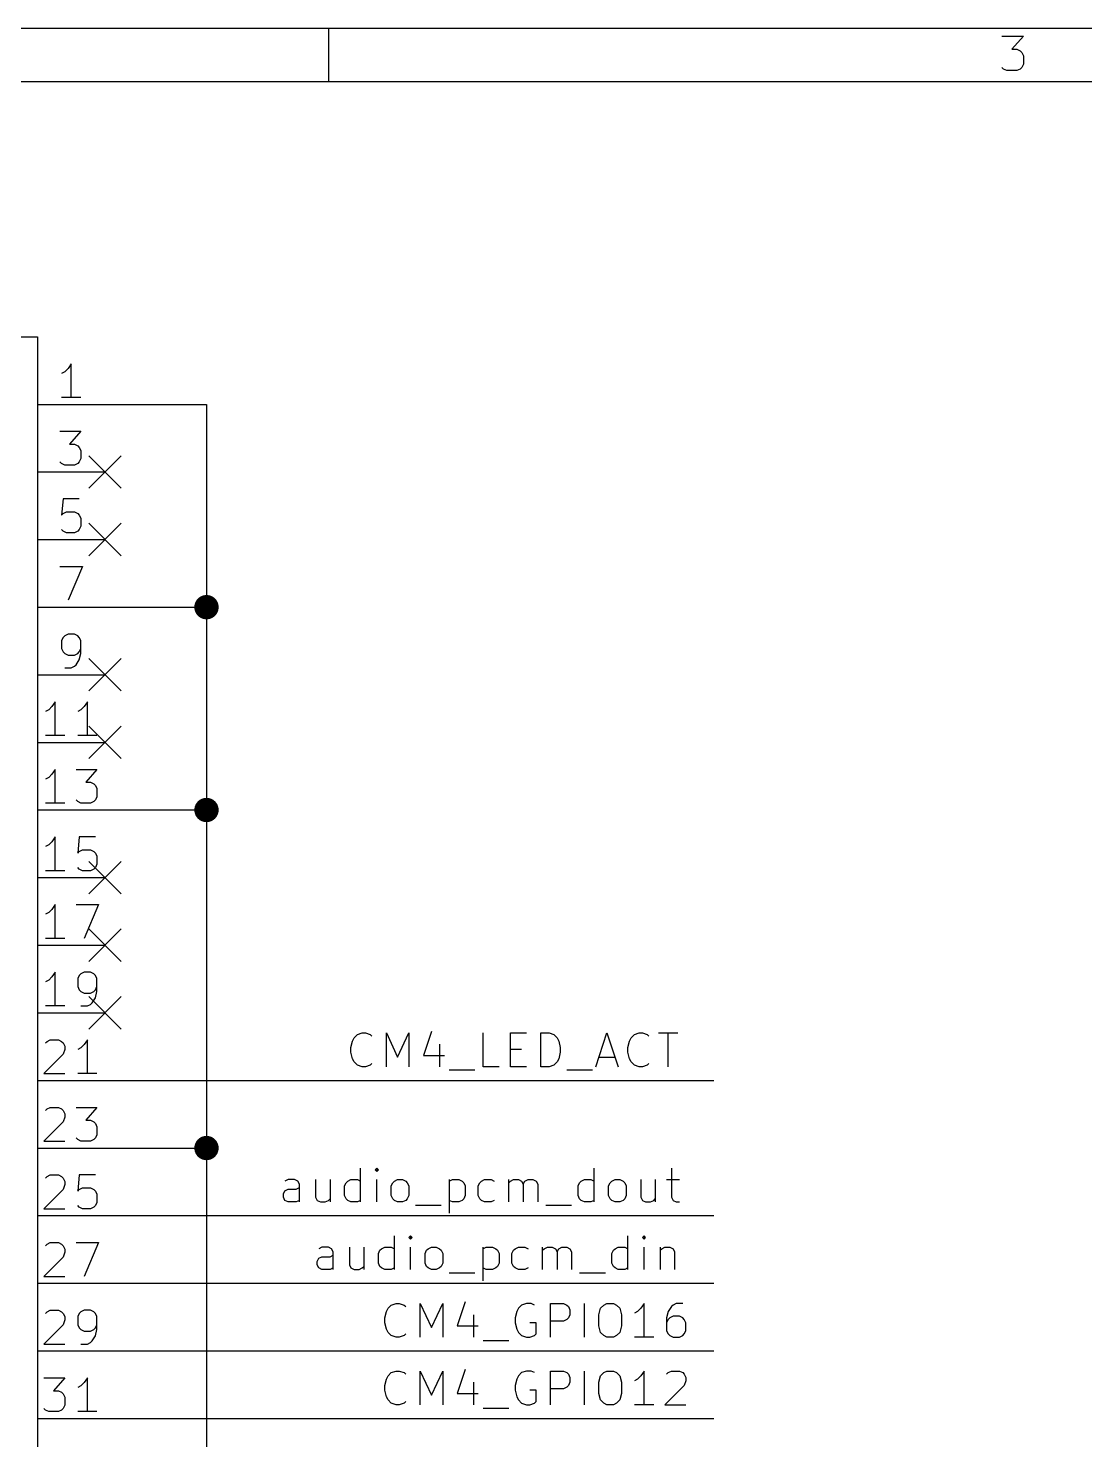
# Model space of a CAD drawing. Extents: x 0.4 to 11.3, y -7.9 to -0.4.
# Drawn here: x 3.886 to 5.449, y -2.482 to -0.394 of the extents above; entities that cross this region are included whole.
import ezdxf

# ---------------------------------------------------------------- set-up
doc = ezdxf.new("R2010")
doc.units = 0
doc.header["$MEASUREMENT"] = 0
for name, color, linetype in [('BLUE2', 5, 'CONTINUOUS'), ('GRAY1', 251, 'CONTINUOUS'), ('GREEN3', 91, 'CONTINUOUS'), ('RED2', 1, 'CONTINUOUS'), ('RED3', 11, 'CONTINUOUS')]:
    doc.layers.add(name, color=color, linetype=linetype)

msp = doc.modelspace()

# ---------------------------------------------------------------- linework, layer by layer
at = {"layer": 'BLUE2', "linetype": 'CONTINUOUS'}
for p, q in [((3.976, -1.026), (4.024, -1.074)), ((4.024, -1.026), (3.976, -1.074)), ((3.976, -1.126), (4.024, -1.174)), ((4.024, -1.126), (3.976, -1.174)), ((3.976, -1.326), (4.024, -1.374)), ((4.024, -1.326), (3.976, -1.374)), ((3.976, -1.426), (4.024, -1.474)), ((4.024, -1.426), (3.976, -1.474)), ((3.976, -1.626), (4.024, -1.674)), ((4.024, -1.626), (3.976, -1.674)), ((3.976, -1.726), (4.024, -1.774)), ((4.024, -1.726), (3.976, -1.774)), ((3.976, -1.826), (4.024, -1.874)), ((4.024, -1.826), (3.976, -1.874))]:
    msp.add_line(p, q, dxfattribs=at)
at = {"layer": 'GRAY1', "linetype": 'CONTINUOUS'}
for p, q in [((4.48268, -1.87742), (4.47078, -1.91313)), ((4.36363, -1.90123), (4.36601, -1.8917)), ((4.36601, -1.8917), (4.36839, -1.88694)), ((4.36839, -1.88694), (4.37316, -1.88218)), ((4.37316, -1.88218), (4.3803, -1.8798)), ((4.3803, -1.8798), (4.38506, -1.8798)), ((4.38506, -1.8798), (4.3922, -1.88218)), ((4.3922, -1.88218), (4.39458, -1.88456)), ((4.41601, -1.9298), (4.41601, -1.8798)), ((4.41601, -1.8798), (4.43268, -1.91552)), ((4.43268, -1.91552), (4.44935, -1.8798)), ((4.44935, -1.8798), (4.44935, -1.9298)), ((4.49458, -1.89647), (4.49458, -1.9298)), ((4.55887, -1.9298), (4.55887, -1.8798)), ((4.59934, -1.9298), (4.59934, -1.8798)), ((4.59934, -1.8798), (4.62315, -1.8798)), ((4.64458, -1.9298), (4.64458, -1.8798)), ((4.64458, -1.8798), (4.65648, -1.8798)), ((4.65648, -1.8798), (4.66363, -1.88218)), ((4.66363, -1.88218), (4.66839, -1.88694)), ((4.66839, -1.88694), (4.67077, -1.8917)), ((4.67077, -1.8917), (4.67315, -1.90123)), ((4.72553, -1.9298), (4.7422, -1.8798)), ((4.7422, -1.8798), (4.75887, -1.9298)), ((4.77315, -1.90123), (4.77553, -1.8917)), ((4.77553, -1.8917), (4.77791, -1.88694)), ((4.77791, -1.88694), (4.78268, -1.88218)), ((4.78268, -1.88218), (4.78982, -1.8798)), ((4.78982, -1.8798), (4.79458, -1.8798)), ((4.79458, -1.8798), (4.80172, -1.88218)), ((4.80172, -1.88218), (4.8041, -1.88456)), ((4.81839, -1.8798), (4.84696, -1.8798)), ((4.83268, -1.9298), (4.83268, -1.8798)), ((4.36363, -1.90837), (4.36363, -1.90123)), ((4.36601, -1.91789), (4.36363, -1.90837)), ((4.36839, -1.92266), (4.36601, -1.91789)), ((4.47078, -1.91313), (4.50172, -1.91313)), ((4.59934, -1.90361), (4.61601, -1.90361)), ((4.67077, -1.91789), (4.66839, -1.92266)), ((4.67315, -1.90837), (4.67077, -1.91789)), ((4.67315, -1.90123), (4.67315, -1.90837)), ((4.7303, -1.91552), (4.7541, -1.91552)), ((4.77315, -1.90837), (4.77315, -1.90123)), ((4.77553, -1.91789), (4.77315, -1.90837)), ((4.77791, -1.92266), (4.77553, -1.91789)), ((4.37316, -1.92742), (4.36839, -1.92266)), ((4.3803, -1.9298), (4.37316, -1.92742)), ((4.38506, -1.9298), (4.3803, -1.9298)), ((4.3922, -1.92742), (4.38506, -1.9298)), ((4.39458, -1.92504), (4.3922, -1.92742)), ((4.50887, -1.93456), (4.54696, -1.93456)), ((4.58268, -1.9298), (4.55887, -1.9298)), ((4.62315, -1.9298), (4.59934, -1.9298)), ((4.65648, -1.9298), (4.64458, -1.9298)), ((4.66363, -1.92742), (4.65648, -1.9298)), ((4.66839, -1.92266), (4.66363, -1.92742)), ((4.68268, -1.93456), (4.72077, -1.93456)), ((4.78268, -1.92742), (4.77791, -1.92266)), ((4.78982, -1.9298), (4.78268, -1.92742)), ((4.79458, -1.9298), (4.78982, -1.9298)), ((4.80172, -1.92742), (4.79458, -1.9298)), ((4.8041, -1.92504), (4.80172, -1.92742)), ((4.37791, -2.1298), (4.37791, -2.0798)), ((4.40172, -2.0798), (4.39934, -2.08218)), ((4.39934, -2.08218), (4.40172, -2.08456)), ((4.4041, -2.08218), (4.40172, -2.0798)), ((4.40172, -2.0798), (4.40172, -2.08456)), ((4.40172, -2.08456), (4.4041, -2.08218)), ((4.72315, -2.1298), (4.72315, -2.0798)), ((4.83743, -2.0798), (4.83743, -2.12266)), ((4.27078, -2.09647), (4.26601, -2.09885)), ((4.2803, -2.09647), (4.27078, -2.09647)), ((4.28506, -2.09885), (4.2803, -2.09647)), ((4.28268, -2.11075), (4.28744, -2.10837)), ((4.28744, -2.10361), (4.28506, -2.09885)), ((4.28744, -2.1298), (4.28744, -2.10361)), ((4.31125, -2.09647), (4.31125, -2.12266)), ((4.33268, -2.09647), (4.33268, -2.1298)), ((4.35411, -2.10599), (4.35648, -2.10123)), ((4.35411, -2.12028), (4.35411, -2.10599)), ((4.35648, -2.10123), (4.35887, -2.09885)), ((4.35887, -2.09885), (4.36363, -2.09647)), ((4.36363, -2.09647), (4.37315, -2.09647)), ((4.37315, -2.09647), (4.37791, -2.09885)), ((4.40172, -2.1298), (4.40172, -2.09647)), ((4.42315, -2.10599), (4.42553, -2.10123)), ((4.42315, -2.12028), (4.42315, -2.10599)), ((4.42553, -2.10123), (4.42791, -2.09885)), ((4.42791, -2.09885), (4.43268, -2.09647)), ((4.43268, -2.09647), (4.43982, -2.09647)), ((4.43982, -2.09647), (4.44458, -2.09885)), ((4.44458, -2.09885), (4.44696, -2.10123)), ((4.44696, -2.10123), (4.44934, -2.10599)), ((4.44934, -2.10599), (4.44934, -2.12028)), ((4.50886, -2.09647), (4.50886, -2.14647)), ((4.50886, -2.09885), (4.51363, -2.09647)), ((4.51363, -2.09647), (4.52315, -2.09647)), ((4.52315, -2.09647), (4.52791, -2.09885)), ((4.52791, -2.09885), (4.53029, -2.10123)), ((4.53029, -2.10123), (4.53267, -2.10599)), ((4.53267, -2.10599), (4.53267, -2.12028)), ((4.55172, -2.10599), (4.5541, -2.10123)), ((4.55172, -2.12028), (4.55172, -2.10599)), ((4.5541, -2.10123), (4.55648, -2.09885)), ((4.55648, -2.09885), (4.56124, -2.09647)), ((4.56124, -2.09647), (4.57077, -2.09647)), ((4.57077, -2.09647), (4.57553, -2.09885)), ((4.59696, -2.1298), (4.59696, -2.09647)), ((4.59696, -2.10123), (4.59934, -2.09885)), ((4.59934, -2.09885), (4.6041, -2.09647)), ((4.6041, -2.09647), (4.61124, -2.09647)), ((4.61124, -2.09647), (4.616, -2.09885)), ((4.616, -2.09885), (4.61839, -2.10361)), ((4.61839, -2.10361), (4.62077, -2.09885)), ((4.61839, -2.10361), (4.61839, -2.1298)), ((4.62077, -2.09885), (4.62553, -2.09647)), ((4.62553, -2.09647), (4.63267, -2.09647)), ((4.63267, -2.09647), (4.63743, -2.09885)), ((4.63743, -2.09885), (4.63981, -2.10361)), ((4.63981, -2.10361), (4.63981, -2.1298)), ((4.69934, -2.10599), (4.70172, -2.10123)), ((4.69934, -2.12028), (4.69934, -2.10599)), ((4.70172, -2.10123), (4.7041, -2.09885)), ((4.7041, -2.09885), (4.70886, -2.09647)), ((4.70886, -2.09647), (4.71839, -2.09647)), ((4.71839, -2.09647), (4.72315, -2.09885)), ((4.74457, -2.10599), (4.74695, -2.10123)), ((4.74457, -2.12028), (4.74457, -2.10599)), ((4.74695, -2.10123), (4.74933, -2.09885)), ((4.74933, -2.09885), (4.7541, -2.09647)), ((4.7541, -2.09647), (4.76124, -2.09647)), ((4.76124, -2.09647), (4.766, -2.09885)), ((4.766, -2.09885), (4.76838, -2.10123)), ((4.76838, -2.10123), (4.77076, -2.10599)), ((4.77076, -2.10599), (4.77076, -2.12028)), ((4.79219, -2.09647), (4.79219, -2.12266)), ((4.81362, -2.09647), (4.81362, -2.1298)), ((4.83028, -2.09647), (4.84933, -2.09647)), ((4.26363, -2.11789), (4.26601, -2.11313)), ((4.26363, -2.12266), (4.26363, -2.11789)), ((4.26601, -2.12742), (4.26363, -2.12266)), ((4.26601, -2.11313), (4.27078, -2.11075)), ((4.27078, -2.1298), (4.26601, -2.12742)), ((4.27078, -2.11075), (4.28268, -2.11075)), ((4.28744, -2.12742), (4.28268, -2.1298)), ((4.31125, -2.12266), (4.31363, -2.12742)), ((4.31363, -2.12742), (4.31839, -2.1298)), ((4.32554, -2.1298), (4.3303, -2.12742)), ((4.3303, -2.12742), (4.33268, -2.12504)), ((4.35648, -2.12504), (4.35411, -2.12028)), ((4.35887, -2.12742), (4.35648, -2.12504)), ((4.36363, -2.1298), (4.35887, -2.12742)), ((4.37791, -2.12742), (4.37315, -2.1298)), ((4.42553, -2.12504), (4.42315, -2.12028)), ((4.42791, -2.12742), (4.42553, -2.12504)), ((4.43268, -2.1298), (4.42791, -2.12742)), ((4.44458, -2.12742), (4.43982, -2.1298)), ((4.44696, -2.12504), (4.44458, -2.12742)), ((4.44934, -2.12028), (4.44696, -2.12504)), ((4.51363, -2.1298), (4.50886, -2.12742)), ((4.52791, -2.12742), (4.52315, -2.1298)), ((4.53029, -2.12504), (4.52791, -2.12742)), ((4.53267, -2.12028), (4.53029, -2.12504)), ((4.5541, -2.12504), (4.55172, -2.12028)), ((4.55648, -2.12742), (4.5541, -2.12504)), ((4.56124, -2.1298), (4.55648, -2.12742)), ((4.57553, -2.12742), (4.57077, -2.1298)), ((4.70172, -2.12504), (4.69934, -2.12028)), ((4.7041, -2.12742), (4.70172, -2.12504)), ((4.70886, -2.1298), (4.7041, -2.12742)), ((4.72315, -2.12742), (4.71839, -2.1298)), ((4.74695, -2.12504), (4.74457, -2.12028)), ((4.74933, -2.12742), (4.74695, -2.12504)), ((4.7541, -2.1298), (4.74933, -2.12742)), ((4.766, -2.12742), (4.76124, -2.1298)), ((4.76838, -2.12504), (4.766, -2.12742)), ((4.77076, -2.12028), (4.76838, -2.12504)), ((4.79219, -2.12266), (4.79457, -2.12742)), ((4.79457, -2.12742), (4.79933, -2.1298)), ((4.80648, -2.1298), (4.81124, -2.12742)), ((4.81124, -2.12742), (4.81362, -2.12504)), ((4.83743, -2.12266), (4.83981, -2.12742)), ((4.83981, -2.12742), (4.84457, -2.1298)), ((4.28268, -2.1298), (4.27078, -2.1298)), ((4.31839, -2.1298), (4.32554, -2.1298)), ((4.37315, -2.1298), (4.36363, -2.1298)), ((4.43982, -2.1298), (4.43268, -2.1298)), ((4.45887, -2.13456), (4.49696, -2.13456)), ((4.52315, -2.1298), (4.51363, -2.1298)), ((4.57077, -2.1298), (4.56124, -2.1298)), ((4.65172, -2.13456), (4.68981, -2.13456)), ((4.71839, -2.1298), (4.70886, -2.1298)), ((4.76124, -2.1298), (4.7541, -2.1298)), ((4.79933, -2.1298), (4.80648, -2.1298)), ((4.84457, -2.1298), (4.84933, -2.1298)), ((4.42791, -2.2298), (4.42791, -2.1798)), ((4.45172, -2.1798), (4.44934, -2.18218)), ((4.44934, -2.18218), (4.45172, -2.18456)), ((4.4541, -2.18218), (4.45172, -2.1798)), ((4.45172, -2.1798), (4.45172, -2.18456)), ((4.45172, -2.18456), (4.4541, -2.18218)), ((4.77315, -2.2298), (4.77315, -2.1798)), ((4.79695, -2.1798), (4.79457, -2.18218)), ((4.79457, -2.18218), (4.79695, -2.18456)), ((4.79933, -2.18218), (4.79695, -2.1798)), ((4.79695, -2.1798), (4.79695, -2.18456)), ((4.79695, -2.18456), (4.79933, -2.18218)), ((4.32078, -2.19647), (4.31601, -2.19885)), ((4.31601, -2.21313), (4.32078, -2.21075)), ((4.3303, -2.19647), (4.32078, -2.19647)), ((4.32078, -2.21075), (4.33268, -2.21075)), ((4.33506, -2.19885), (4.3303, -2.19647)), ((4.33268, -2.21075), (4.33744, -2.20837)), ((4.33744, -2.20361), (4.33506, -2.19885)), ((4.33744, -2.2298), (4.33744, -2.20361)), ((4.36125, -2.19647), (4.36125, -2.22266)), ((4.38268, -2.19647), (4.38268, -2.2298)), ((4.40411, -2.20599), (4.40648, -2.20123)), ((4.40411, -2.22028), (4.40411, -2.20599)), ((4.40648, -2.20123), (4.40887, -2.19885)), ((4.40887, -2.19885), (4.41363, -2.19647)), ((4.41363, -2.19647), (4.42315, -2.19647)), ((4.42315, -2.19647), (4.42791, -2.19885)), ((4.45172, -2.2298), (4.45172, -2.19647)), ((4.47315, -2.20599), (4.47553, -2.20123)), ((4.47315, -2.22028), (4.47315, -2.20599)), ((4.47553, -2.20123), (4.47791, -2.19885)), ((4.47791, -2.19885), (4.48268, -2.19647)), ((4.48268, -2.19647), (4.48982, -2.19647)), ((4.48982, -2.19647), (4.49458, -2.19885)), ((4.49458, -2.19885), (4.49696, -2.20123)), ((4.49696, -2.20123), (4.49934, -2.20599)), ((4.49934, -2.20599), (4.49934, -2.22028)), ((4.55886, -2.19647), (4.55886, -2.24647)), ((4.55886, -2.19885), (4.56363, -2.19647)), ((4.56363, -2.19647), (4.57315, -2.19647)), ((4.57315, -2.19647), (4.57791, -2.19885)), ((4.57791, -2.19885), (4.58029, -2.20123)), ((4.58029, -2.20123), (4.58267, -2.20599)), ((4.58267, -2.20599), (4.58267, -2.22028)), ((4.60172, -2.20599), (4.6041, -2.20123)), ((4.60172, -2.22028), (4.60172, -2.20599)), ((4.6041, -2.20123), (4.60648, -2.19885)), ((4.60648, -2.19885), (4.61124, -2.19647)), ((4.61124, -2.19647), (4.62077, -2.19647)), ((4.62077, -2.19647), (4.62553, -2.19885)), ((4.64696, -2.2298), (4.64696, -2.19647)), ((4.64696, -2.20123), (4.64934, -2.19885)), ((4.64934, -2.19885), (4.6541, -2.19647)), ((4.6541, -2.19647), (4.66124, -2.19647)), ((4.66124, -2.19647), (4.666, -2.19885)), ((4.666, -2.19885), (4.66839, -2.20361)), ((4.66839, -2.20361), (4.67077, -2.19885)), ((4.66839, -2.20361), (4.66839, -2.2298)), ((4.67077, -2.19885), (4.67553, -2.19647)), ((4.67553, -2.19647), (4.68267, -2.19647)), ((4.68267, -2.19647), (4.68743, -2.19885)), ((4.68743, -2.19885), (4.68981, -2.20361)), ((4.68981, -2.20361), (4.68981, -2.2298)), ((4.74934, -2.20599), (4.75172, -2.20123)), ((4.74934, -2.22028), (4.74934, -2.20599)), ((4.75172, -2.20123), (4.7541, -2.19885)), ((4.7541, -2.19885), (4.75886, -2.19647)), ((4.75886, -2.19647), (4.76839, -2.19647)), ((4.76839, -2.19647), (4.77315, -2.19885)), ((4.79695, -2.2298), (4.79695, -2.19647)), ((4.82076, -2.19647), (4.82076, -2.2298)), ((4.82076, -2.20123), (4.82315, -2.19885)), ((4.82315, -2.19885), (4.82791, -2.19647)), ((4.82791, -2.19647), (4.83505, -2.19647)), ((4.83505, -2.19647), (4.83981, -2.19885)), ((4.83981, -2.19885), (4.84219, -2.20361)), ((4.84219, -2.20361), (4.84219, -2.2298)), ((4.31363, -2.21789), (4.31601, -2.21313)), ((4.31363, -2.22266), (4.31363, -2.21789)), ((4.31601, -2.22742), (4.31363, -2.22266)), ((4.32078, -2.2298), (4.31601, -2.22742)), ((4.33268, -2.2298), (4.32078, -2.2298)), ((4.33744, -2.22742), (4.33268, -2.2298)), ((4.36125, -2.22266), (4.36363, -2.22742)), ((4.36363, -2.22742), (4.36839, -2.2298)), ((4.36839, -2.2298), (4.37554, -2.2298)), ((4.37554, -2.2298), (4.3803, -2.22742)), ((4.3803, -2.22742), (4.38268, -2.22504)), ((4.40648, -2.22504), (4.40411, -2.22028)), ((4.40887, -2.22742), (4.40648, -2.22504)), ((4.41363, -2.2298), (4.40887, -2.22742)), ((4.42315, -2.2298), (4.41363, -2.2298)), ((4.42791, -2.22742), (4.42315, -2.2298)), ((4.47553, -2.22504), (4.47315, -2.22028)), ((4.47791, -2.22742), (4.47553, -2.22504)), ((4.48268, -2.2298), (4.47791, -2.22742)), ((4.48982, -2.2298), (4.48268, -2.2298)), ((4.49458, -2.22742), (4.48982, -2.2298)), ((4.49696, -2.22504), (4.49458, -2.22742)), ((4.49934, -2.22028), (4.49696, -2.22504)), ((4.56363, -2.2298), (4.55886, -2.22742)), ((4.57315, -2.2298), (4.56363, -2.2298)), ((4.57791, -2.22742), (4.57315, -2.2298)), ((4.58029, -2.22504), (4.57791, -2.22742)), ((4.58267, -2.22028), (4.58029, -2.22504)), ((4.6041, -2.22504), (4.60172, -2.22028)), ((4.60648, -2.22742), (4.6041, -2.22504)), ((4.61124, -2.2298), (4.60648, -2.22742)), ((4.62077, -2.2298), (4.61124, -2.2298)), ((4.62553, -2.22742), (4.62077, -2.2298)), ((4.75172, -2.22504), (4.74934, -2.22028)), ((4.7541, -2.22742), (4.75172, -2.22504)), ((4.75886, -2.2298), (4.7541, -2.22742)), ((4.76839, -2.2298), (4.75886, -2.2298)), ((4.77315, -2.22742), (4.76839, -2.2298)), ((4.50887, -2.23456), (4.54696, -2.23456)), ((4.70172, -2.23456), (4.73981, -2.23456)), ((4.41363, -2.30123), (4.41601, -2.2917)), ((4.41601, -2.2917), (4.41839, -2.28694)), ((4.41839, -2.28694), (4.42316, -2.28218)), ((4.42316, -2.28218), (4.4303, -2.2798)), ((4.4303, -2.2798), (4.43506, -2.2798)), ((4.43506, -2.2798), (4.4422, -2.28218)), ((4.4422, -2.28218), (4.44458, -2.28456)), ((4.46601, -2.3298), (4.46601, -2.2798)), ((4.46601, -2.2798), (4.48268, -2.31552)), ((4.48268, -2.31552), (4.49935, -2.2798)), ((4.49935, -2.2798), (4.49935, -2.3298)), ((4.53268, -2.27742), (4.52078, -2.31313)), ((4.54458, -2.29647), (4.54458, -2.3298)), ((4.60887, -2.2917), (4.60649, -2.30123)), ((4.61125, -2.28694), (4.60887, -2.2917)), ((4.61601, -2.28218), (4.61125, -2.28694)), ((4.62315, -2.2798), (4.61601, -2.28218)), ((4.6303, -2.2798), (4.62315, -2.2798)), ((4.63506, -2.28218), (4.6303, -2.2798)), ((4.65887, -2.3298), (4.65887, -2.2798)), ((4.65887, -2.2798), (4.67791, -2.2798)), ((4.67791, -2.2798), (4.68268, -2.28218)), ((4.68268, -2.28218), (4.68506, -2.28456)), ((4.68506, -2.28456), (4.68744, -2.28932)), ((4.68744, -2.29647), (4.68506, -2.30123)), ((4.68744, -2.28932), (4.68744, -2.29647)), ((4.70887, -2.3298), (4.70887, -2.2798)), ((4.7303, -2.29647), (4.73268, -2.28694)), ((4.7303, -2.31313), (4.7303, -2.29647)), ((4.73268, -2.28694), (4.73744, -2.28218)), ((4.73744, -2.28218), (4.7422, -2.2798)), ((4.7422, -2.2798), (4.75172, -2.2798)), ((4.75172, -2.2798), (4.75649, -2.28218)), ((4.75649, -2.28218), (4.76125, -2.28694)), ((4.76125, -2.28694), (4.76363, -2.29647)), ((4.76363, -2.29647), (4.76363, -2.31313)), ((4.78744, -2.2917), (4.78268, -2.29409)), ((4.7922, -2.28694), (4.78744, -2.2917)), ((4.79696, -2.2798), (4.7922, -2.28694)), ((4.79696, -2.3298), (4.79696, -2.2798)), ((4.83268, -2.2917), (4.8303, -2.30123)), ((4.83744, -2.28456), (4.83268, -2.2917)), ((4.83982, -2.28218), (4.83744, -2.28456)), ((4.84458, -2.2798), (4.83982, -2.28218)), ((4.85411, -2.2798), (4.84458, -2.2798)), ((4.41363, -2.30837), (4.41363, -2.30123)), ((4.41601, -2.31789), (4.41363, -2.30837)), ((4.52078, -2.31313), (4.55172, -2.31313)), ((4.60649, -2.30123), (4.60649, -2.30837)), ((4.60649, -2.30837), (4.60887, -2.31789)), ((4.63744, -2.30837), (4.62791, -2.30837)), ((4.63744, -2.32504), (4.63744, -2.30837)), ((4.67791, -2.30599), (4.65887, -2.30599)), ((4.68268, -2.30361), (4.67791, -2.30599)), ((4.68506, -2.30123), (4.68268, -2.30361)), ((4.73268, -2.32266), (4.7303, -2.31313)), ((4.76363, -2.31313), (4.76125, -2.32266)), ((4.8303, -2.30123), (4.8303, -2.32028)), ((4.83268, -2.30361), (4.8303, -2.30837)), ((4.83506, -2.30123), (4.83268, -2.30361)), ((4.83982, -2.29885), (4.83506, -2.30123)), ((4.84935, -2.29885), (4.83982, -2.29885)), ((4.85411, -2.30123), (4.84935, -2.29885)), ((4.85649, -2.30361), (4.85411, -2.30123)), ((4.85887, -2.30837), (4.85649, -2.30361)), ((4.85887, -2.32028), (4.85887, -2.30837)), ((4.41839, -2.32266), (4.41601, -2.31789)), ((4.42316, -2.32742), (4.41839, -2.32266)), ((4.4303, -2.3298), (4.42316, -2.32742)), ((4.43506, -2.3298), (4.4303, -2.3298)), ((4.4422, -2.32742), (4.43506, -2.3298)), ((4.44458, -2.32504), (4.4422, -2.32742)), ((4.55887, -2.33456), (4.59696, -2.33456)), ((4.60887, -2.31789), (4.61125, -2.32266)), ((4.61125, -2.32266), (4.61601, -2.32742)), ((4.61601, -2.32742), (4.62315, -2.3298)), ((4.62315, -2.3298), (4.62791, -2.3298)), ((4.62791, -2.3298), (4.63506, -2.32742)), ((4.63506, -2.32742), (4.63744, -2.32504)), ((4.73744, -2.32742), (4.73268, -2.32266)), ((4.7422, -2.3298), (4.73744, -2.32742)), ((4.75172, -2.3298), (4.7422, -2.3298)), ((4.75649, -2.32742), (4.75172, -2.3298)), ((4.76125, -2.32266), (4.75649, -2.32742)), ((4.81125, -2.3298), (4.78268, -2.3298)), ((4.8303, -2.32028), (4.83268, -2.32504)), ((4.83268, -2.32504), (4.83506, -2.32742)), ((4.83506, -2.32742), (4.83982, -2.3298)), ((4.83982, -2.3298), (4.84935, -2.3298)), ((4.84935, -2.3298), (4.85411, -2.32742)), ((4.85411, -2.32742), (4.85649, -2.32504)), ((4.85649, -2.32504), (4.85887, -2.32028)), ((4.42316, -2.38218), (4.4303, -2.3798)), ((4.4303, -2.3798), (4.43506, -2.3798)), ((4.43506, -2.3798), (4.4422, -2.38218)), ((4.46601, -2.4298), (4.46601, -2.3798)), ((4.46601, -2.3798), (4.48268, -2.41552)), ((4.48268, -2.41552), (4.49935, -2.3798)), ((4.49935, -2.3798), (4.49935, -2.4298)), ((4.53268, -2.37742), (4.52078, -2.41313)), ((4.62315, -2.3798), (4.61601, -2.38218)), ((4.6303, -2.3798), (4.62315, -2.3798)), ((4.63506, -2.38218), (4.6303, -2.3798)), ((4.65887, -2.4298), (4.65887, -2.3798)), ((4.65887, -2.3798), (4.67791, -2.3798)), ((4.67791, -2.3798), (4.68268, -2.38218)), ((4.70887, -2.4298), (4.70887, -2.3798)), ((4.73744, -2.38218), (4.7422, -2.3798)), ((4.7422, -2.3798), (4.75172, -2.3798)), ((4.75172, -2.3798), (4.75649, -2.38218)), ((4.79696, -2.3798), (4.7922, -2.38694)), ((4.79696, -2.4298), (4.79696, -2.3798)), ((4.83268, -2.38218), (4.83744, -2.3798)), ((4.83744, -2.3798), (4.84935, -2.3798)), ((4.84935, -2.3798), (4.85411, -2.38218)), ((4.41363, -2.40123), (4.41601, -2.3917)), ((4.41601, -2.3917), (4.41839, -2.38694)), ((4.41839, -2.38694), (4.42316, -2.38218)), ((4.4422, -2.38218), (4.44458, -2.38456)), ((4.54458, -2.39647), (4.54458, -2.4298)), ((4.60887, -2.3917), (4.60649, -2.40123)), ((4.61125, -2.38694), (4.60887, -2.3917)), ((4.61601, -2.38218), (4.61125, -2.38694)), ((4.68268, -2.38218), (4.68506, -2.38456)), ((4.68506, -2.38456), (4.68744, -2.38932)), ((4.68744, -2.39647), (4.68506, -2.40123)), ((4.68744, -2.38932), (4.68744, -2.39647)), ((4.7303, -2.39647), (4.73268, -2.38694)), ((4.7303, -2.41313), (4.7303, -2.39647)), ((4.73268, -2.38694), (4.73744, -2.38218)), ((4.75649, -2.38218), (4.76125, -2.38694)), ((4.76125, -2.38694), (4.76363, -2.39647)), ((4.76363, -2.39647), (4.76363, -2.41313)), ((4.78744, -2.3917), (4.78268, -2.39409)), ((4.7922, -2.38694), (4.78744, -2.3917)), ((4.8303, -2.38456), (4.83268, -2.38218)), ((4.85411, -2.38218), (4.85649, -2.38456)), ((4.85649, -2.38456), (4.85887, -2.38932)), ((4.85887, -2.39409), (4.85649, -2.40123)), ((4.85887, -2.38932), (4.85887, -2.39409)), ((4.41363, -2.40837), (4.41363, -2.40123)), ((4.41601, -2.41789), (4.41363, -2.40837)), ((4.41839, -2.42266), (4.41601, -2.41789)), ((4.52078, -2.41313), (4.55172, -2.41313)), ((4.60649, -2.40123), (4.60649, -2.40837)), ((4.60649, -2.40837), (4.60887, -2.41789)), ((4.60887, -2.41789), (4.61125, -2.42266)), ((4.63744, -2.40837), (4.62791, -2.40837)), ((4.63744, -2.42504), (4.63744, -2.40837)), ((4.67791, -2.40599), (4.65887, -2.40599)), ((4.68268, -2.40361), (4.67791, -2.40599)), ((4.68506, -2.40123), (4.68268, -2.40361)), ((4.73268, -2.42266), (4.7303, -2.41313)), ((4.76363, -2.41313), (4.76125, -2.42266)), ((4.85649, -2.40123), (4.82792, -2.4298)), ((4.42316, -2.42742), (4.41839, -2.42266)), ((4.4303, -2.4298), (4.42316, -2.42742)), ((4.43506, -2.4298), (4.4303, -2.4298)), ((4.4422, -2.42742), (4.43506, -2.4298)), ((4.44458, -2.42504), (4.4422, -2.42742)), ((4.55887, -2.43456), (4.59696, -2.43456)), ((4.61125, -2.42266), (4.61601, -2.42742)), ((4.61601, -2.42742), (4.62315, -2.4298)), ((4.62315, -2.4298), (4.62791, -2.4298)), ((4.62791, -2.4298), (4.63506, -2.42742)), ((4.63506, -2.42742), (4.63744, -2.42504)), ((4.73744, -2.42742), (4.73268, -2.42266)), ((4.7422, -2.4298), (4.73744, -2.42742)), ((4.75172, -2.4298), (4.7422, -2.4298)), ((4.75649, -2.42742), (4.75172, -2.4298)), ((4.76125, -2.42266), (4.75649, -2.42742)), ((4.81125, -2.4298), (4.78268, -2.4298)), ((4.82792, -2.4298), (4.85887, -2.4298))]:
    msp.add_line(p, q, dxfattribs=at)
at = {"layer": 'GREEN3', "linetype": 'CONTINUOUS'}
for p, q in [((4, -0.95), (4.15, -0.95)), ((4.15, -0.95), (4.15, -1.25)), ((4, -1.25), (4.15, -1.25)), ((4.15, -1.25), (4.15, -1.55)), ((4, -1.55), (4.15, -1.55)), ((4.15, -1.55), (4.15, -2.05)), ((4, -1.95), (4.9, -1.95)), ((4, -2.05), (4.15, -2.05)), ((4.15, -2.05), (4.15, -2.55)), ((4, -2.15), (4.9, -2.15)), ((4, -2.25), (4.9, -2.25)), ((4, -2.35), (4.9, -2.35)), ((4, -2.45), (4.9, -2.45))]:
    msp.add_line(p, q, dxfattribs=at)
at = {"layer": 'GREEN3', "const_width": 0.018}
for points in [[(4.141, -1.25, 1), (4.159, -1.25, 1)], [(4.141, -1.55, 1), (4.159, -1.55, 1)], [(4.141, -2.05, 1), (4.159, -2.05, 1)]]:
    msp.add_lwpolyline(points, format="xyb", close=True, dxfattribs=at)
at = {"layer": 'RED2', "linetype": 'CONTINUOUS'}
for p, q in [((0.393701, -0.393701), (11.2993, -0.393701)), ((4.33071, -0.472441), (4.33071, -0.393701)), ((5.32615, -0.405264), (5.35783, -0.405264)), ((5.35783, -0.405264), (5.34078, -0.42476)), ((5.34078, -0.42476), (5.34809, -0.42476)), ((5.34809, -0.42476), (5.35296, -0.427197)), ((5.35296, -0.427197), (5.3554, -0.429634)), ((5.3554, -0.429634), (5.35783, -0.434508)), ((5.35783, -0.434508), (5.35783, -0.446693)), ((5.32859, -0.454008), (5.32615, -0.451567)), ((5.33346, -0.456445), (5.32859, -0.454008)), ((5.34809, -0.456445), (5.33346, -0.456445)), ((5.35296, -0.454008), (5.34809, -0.456445)), ((5.3554, -0.451567), (5.35296, -0.454008)), ((5.35783, -0.446693), (5.3554, -0.451567)), ((0.472441, -0.472441), (11.2206, -0.472441)), ((1.7, -0.85), (3.9, -0.85)), ((3.9, -0.85), (3.9, -5.95)), ((3.9, -0.95), (4, -0.95)), ((3.9, -1.05), (4, -1.05)), ((3.9, -1.15), (4, -1.15)), ((3.9, -1.25), (4, -1.25)), ((3.9, -1.35), (4, -1.35)), ((3.9, -1.45), (4, -1.45)), ((3.9, -1.55), (4, -1.55)), ((3.9, -1.65), (4, -1.65)), ((3.9, -1.75), (4, -1.75)), ((3.9, -1.85), (4, -1.85)), ((3.9, -1.95), (4, -1.95)), ((3.9, -2.05), (4, -2.05)), ((3.9, -2.15), (4, -2.15)), ((3.9, -2.25), (4, -2.25)), ((3.9, -2.35), (4, -2.35)), ((3.9, -2.45), (4, -2.45))]:
    msp.add_line(p, q, dxfattribs=at)
at = {"layer": 'RED3', "linetype": 'CONTINUOUS'}
for p, q in [((3.94524, -0.897024), (3.94048, -0.901783)), ((3.95, -0.889878), (3.94524, -0.897024)), ((3.95, -0.939878), (3.95, -0.889878)), ((3.94048, -0.901783), (3.93572, -0.904165)), ((3.96429, -0.939878), (3.93572, -0.939878)), ((3.93333, -0.989878), (3.96429, -0.989878)), ((3.96429, -0.989878), (3.94762, -1.00893)), ((3.94762, -1.00893), (3.95476, -1.00893)), ((3.95476, -1.00893), (3.95952, -1.01131)), ((3.95952, -1.01131), (3.96191, -1.01369)), ((3.96191, -1.01369), (3.96429, -1.01845)), ((3.96429, -1.01845), (3.96429, -1.03035)), ((3.93572, -1.0375), (3.93333, -1.03512)), ((3.94048, -1.03988), (3.93572, -1.0375)), ((3.95476, -1.03988), (3.94048, -1.03988)), ((3.95952, -1.0375), (3.95476, -1.03988)), ((3.96191, -1.03512), (3.95952, -1.0375)), ((3.96429, -1.03035), (3.96191, -1.03512)), ((3.93809, -1.08988), (3.93572, -1.11369)), ((3.96191, -1.08988), (3.93809, -1.08988)), ((3.93572, -1.11369), (3.93809, -1.11131)), ((3.93809, -1.11131), (3.94286, -1.10893)), ((3.94286, -1.10893), (3.95476, -1.10893)), ((3.95476, -1.10893), (3.95952, -1.11131)), ((3.95952, -1.11131), (3.96191, -1.11369)), ((3.96191, -1.11369), (3.96429, -1.11845)), ((3.96429, -1.11845), (3.96429, -1.13035)), ((3.93809, -1.1375), (3.93572, -1.13512)), ((3.94286, -1.13988), (3.93809, -1.1375)), ((3.95476, -1.13988), (3.94286, -1.13988)), ((3.95952, -1.1375), (3.95476, -1.13988)), ((3.96191, -1.13512), (3.95952, -1.1375)), ((3.96429, -1.13035), (3.96191, -1.13512)), ((3.93333, -1.18988), (3.96667, -1.18988)), ((3.96667, -1.18988), (3.94524, -1.23988)), ((3.94048, -1.29226), (3.93809, -1.29464)), ((3.94524, -1.28988), (3.94048, -1.29226)), ((3.95476, -1.28988), (3.94524, -1.28988)), ((3.95952, -1.29226), (3.95476, -1.28988)), ((3.96191, -1.29464), (3.95952, -1.29226)), ((3.93809, -1.29464), (3.93572, -1.2994)), ((3.93572, -1.2994), (3.93572, -1.31131)), ((3.93572, -1.31131), (3.93809, -1.31607)), ((3.96429, -1.2994), (3.96191, -1.29464)), ((3.96191, -1.31607), (3.96429, -1.31131)), ((3.96429, -1.31845), (3.96429, -1.2994)), ((3.93809, -1.31607), (3.94048, -1.31845)), ((3.94048, -1.31845), (3.94524, -1.32083)), ((3.94524, -1.32083), (3.95476, -1.32083)), ((3.95476, -1.32083), (3.95952, -1.31845)), ((3.95476, -1.3375), (3.95714, -1.33512)), ((3.95714, -1.33512), (3.96191, -1.32797)), ((3.95952, -1.31845), (3.96191, -1.31607)), ((3.96191, -1.32797), (3.96429, -1.31845)), ((3.94048, -1.33988), (3.95, -1.33988)), ((3.95, -1.33988), (3.95476, -1.3375)), ((3.92143, -1.39702), (3.91667, -1.40178)), ((3.92619, -1.38988), (3.92143, -1.39702)), ((3.92619, -1.43988), (3.92619, -1.38988)), ((3.96905, -1.39702), (3.96428, -1.40178)), ((3.97381, -1.38988), (3.96905, -1.39702)), ((3.97381, -1.43988), (3.97381, -1.38988)), ((3.91667, -1.40178), (3.91191, -1.40417)), ((3.96428, -1.40178), (3.95952, -1.40417)), ((3.94048, -1.43988), (3.91191, -1.43988)), ((3.98809, -1.43988), (3.95952, -1.43988)), ((3.91667, -1.50178), (3.91191, -1.50417)), ((3.92143, -1.49702), (3.91667, -1.50178)), ((3.92619, -1.48988), (3.92143, -1.49702)), ((3.92619, -1.53988), (3.92619, -1.48988)), ((3.95714, -1.48988), (3.98809, -1.48988)), ((3.98809, -1.48988), (3.97143, -1.50893)), ((3.97143, -1.50893), (3.97857, -1.50893)), ((3.97857, -1.50893), (3.98333, -1.51131)), ((3.98333, -1.51131), (3.98571, -1.51369)), ((3.98571, -1.51369), (3.98809, -1.51845)), ((3.98809, -1.51845), (3.98809, -1.53035)), ((3.94048, -1.53988), (3.91191, -1.53988)), ((3.95952, -1.5375), (3.95714, -1.53512)), ((3.96428, -1.53988), (3.95952, -1.5375)), ((3.97857, -1.53988), (3.96428, -1.53988)), ((3.98333, -1.5375), (3.97857, -1.53988)), ((3.98571, -1.53512), (3.98333, -1.5375)), ((3.98809, -1.53035), (3.98571, -1.53512)), ((3.91667, -1.60178), (3.91191, -1.60417)), ((3.92143, -1.59702), (3.91667, -1.60178)), ((3.92619, -1.58988), (3.92143, -1.59702)), ((3.92619, -1.63988), (3.92619, -1.58988)), ((3.9619, -1.58988), (3.95952, -1.61369)), ((3.98571, -1.58988), (3.9619, -1.58988)), ((3.95952, -1.61369), (3.9619, -1.61131)), ((3.9619, -1.61131), (3.96667, -1.60893)), ((3.96667, -1.60893), (3.97857, -1.60893)), ((3.97857, -1.60893), (3.98333, -1.61131)), ((3.98333, -1.61131), (3.98571, -1.61369)), ((3.98571, -1.61369), (3.98809, -1.61845)), ((3.98809, -1.61845), (3.98809, -1.63035)), ((3.94048, -1.63988), (3.91191, -1.63988)), ((3.9619, -1.6375), (3.95952, -1.63512)), ((3.96667, -1.63988), (3.9619, -1.6375)), ((3.97857, -1.63988), (3.96667, -1.63988)), ((3.98333, -1.6375), (3.97857, -1.63988)), ((3.98571, -1.63512), (3.98333, -1.6375)), ((3.98809, -1.63035), (3.98571, -1.63512)), ((3.92619, -1.68988), (3.92143, -1.69702)), ((3.92619, -1.73988), (3.92619, -1.68988)), ((3.95714, -1.68988), (3.99047, -1.68988)), ((3.99047, -1.68988), (3.96905, -1.73988)), ((3.91667, -1.70178), (3.91191, -1.70417)), ((3.92143, -1.69702), (3.91667, -1.70178)), ((3.94048, -1.73988), (3.91191, -1.73988)), ((3.92619, -1.78988), (3.92143, -1.79702)), ((3.92619, -1.83988), (3.92619, -1.78988)), ((3.9619, -1.79464), (3.95952, -1.7994)), ((3.96428, -1.79226), (3.9619, -1.79464)), ((3.96905, -1.78988), (3.96428, -1.79226)), ((3.97857, -1.78988), (3.96905, -1.78988)), ((3.98333, -1.79226), (3.97857, -1.78988)), ((3.98571, -1.79464), (3.98333, -1.79226)), ((3.98809, -1.7994), (3.98571, -1.79464)), ((3.91667, -1.80178), (3.91191, -1.80417)), ((3.92143, -1.79702), (3.91667, -1.80178)), ((3.95952, -1.7994), (3.95952, -1.81131)), ((3.95952, -1.81131), (3.9619, -1.81607)), ((3.9619, -1.81607), (3.96428, -1.81845)), ((3.98333, -1.81845), (3.98571, -1.81607)), ((3.98571, -1.81607), (3.98809, -1.81131)), ((3.98809, -1.81845), (3.98809, -1.7994)), ((3.96428, -1.81845), (3.96905, -1.82083)), ((3.96905, -1.82083), (3.97857, -1.82083)), ((3.97857, -1.82083), (3.98333, -1.81845)), ((3.97857, -1.8375), (3.98095, -1.83512)), ((3.98095, -1.83512), (3.98571, -1.82797)), ((3.98571, -1.82797), (3.98809, -1.81845)), ((3.94048, -1.83988), (3.91191, -1.83988)), ((3.96428, -1.83988), (3.97381, -1.83988)), ((3.97381, -1.83988), (3.97857, -1.8375)), ((3.91191, -1.89464), (3.91428, -1.89226)), ((3.91428, -1.89226), (3.91905, -1.88988)), ((3.91905, -1.88988), (3.93095, -1.88988)), ((3.93095, -1.88988), (3.93571, -1.89226)), ((3.93571, -1.89226), (3.93809, -1.89464)), ((3.93809, -1.89464), (3.94048, -1.8994)), ((3.94048, -1.8994), (3.94048, -1.90417)), ((3.96905, -1.89702), (3.96428, -1.90178)), ((3.97381, -1.88988), (3.96905, -1.89702)), ((3.97381, -1.93988), (3.97381, -1.88988)), ((3.93809, -1.91131), (3.90952, -1.93988)), ((3.94048, -1.90417), (3.93809, -1.91131)), ((3.96428, -1.90178), (3.95952, -1.90417)), ((3.90952, -1.93988), (3.94048, -1.93988)), ((3.98809, -1.93988), (3.95952, -1.93988)), ((3.91191, -1.99464), (3.91428, -1.99226)), ((3.91428, -1.99226), (3.91905, -1.98988)), ((3.91905, -1.98988), (3.93095, -1.98988)), ((3.93095, -1.98988), (3.93571, -1.99226)), ((3.93571, -1.99226), (3.93809, -1.99464)), ((3.93809, -1.99464), (3.94048, -1.9994)), ((3.94048, -2.00417), (3.93809, -2.01131)), ((3.94048, -1.9994), (3.94048, -2.00417)), ((3.95714, -1.98988), (3.98809, -1.98988)), ((3.98809, -1.98988), (3.97143, -2.00893)), ((3.93809, -2.01131), (3.90952, -2.03988)), ((3.97143, -2.00893), (3.97857, -2.00893)), ((3.97857, -2.00893), (3.98333, -2.01131)), ((3.98333, -2.01131), (3.98571, -2.01369)), ((3.98571, -2.01369), (3.98809, -2.01845)), ((3.98809, -2.01845), (3.98809, -2.03035)), ((3.90952, -2.03988), (3.94048, -2.03988)), ((3.95952, -2.0375), (3.95714, -2.03512)), ((3.96428, -2.03988), (3.95952, -2.0375)), ((3.97857, -2.03988), (3.96428, -2.03988)), ((3.98333, -2.0375), (3.97857, -2.03988)), ((3.98571, -2.03512), (3.98333, -2.0375)), ((3.98809, -2.03035), (3.98571, -2.03512)), ((3.91191, -2.09464), (3.91428, -2.09226)), ((3.91428, -2.09226), (3.91905, -2.08988)), ((3.91905, -2.08988), (3.93095, -2.08988)), ((3.93095, -2.08988), (3.93571, -2.09226)), ((3.93571, -2.09226), (3.93809, -2.09464)), ((3.93809, -2.09464), (3.94048, -2.0994)), ((3.94048, -2.10417), (3.93809, -2.11131)), ((3.94048, -2.0994), (3.94048, -2.10417)), ((3.9619, -2.08988), (3.95952, -2.11369)), ((3.98571, -2.08988), (3.9619, -2.08988)), ((3.93809, -2.11131), (3.90952, -2.13988)), ((3.95952, -2.11369), (3.9619, -2.11131)), ((3.9619, -2.11131), (3.96667, -2.10893)), ((3.96667, -2.10893), (3.97857, -2.10893)), ((3.97857, -2.10893), (3.98333, -2.11131)), ((3.98333, -2.11131), (3.98571, -2.11369)), ((3.98571, -2.11369), (3.98809, -2.11845)), ((3.98809, -2.11845), (3.98809, -2.13035)), ((3.90952, -2.13988), (3.94048, -2.13988)), ((3.9619, -2.1375), (3.95952, -2.13512)), ((3.96667, -2.13988), (3.9619, -2.1375)), ((3.97857, -2.13988), (3.96667, -2.13988)), ((3.98333, -2.1375), (3.97857, -2.13988)), ((3.98571, -2.13512), (3.98333, -2.1375)), ((3.98809, -2.13035), (3.98571, -2.13512)), ((3.91428, -2.19226), (3.91905, -2.18988)), ((3.91905, -2.18988), (3.93095, -2.18988)), ((3.93095, -2.18988), (3.93571, -2.19226)), ((3.95714, -2.18988), (3.99047, -2.18988)), ((3.99047, -2.18988), (3.96905, -2.23988)), ((3.93809, -2.21131), (3.90952, -2.23988)), ((3.91191, -2.19464), (3.91428, -2.19226)), ((3.93571, -2.19226), (3.93809, -2.19464)), ((3.93809, -2.19464), (3.94048, -2.1994)), ((3.94048, -2.20417), (3.93809, -2.21131)), ((3.94048, -2.1994), (3.94048, -2.20417)), ((3.90952, -2.23988), (3.94048, -2.23988)), ((3.91191, -2.29464), (3.91428, -2.29226)), ((3.91428, -2.29226), (3.91905, -2.28988)), ((3.91905, -2.28988), (3.93095, -2.28988)), ((3.93095, -2.28988), (3.93571, -2.29226)), ((3.93571, -2.29226), (3.93809, -2.29464)), ((3.93809, -2.29464), (3.94048, -2.2994)), ((3.9619, -2.29464), (3.95952, -2.2994)), ((3.96428, -2.29226), (3.9619, -2.29464)), ((3.96905, -2.28988), (3.96428, -2.29226)), ((3.97857, -2.28988), (3.96905, -2.28988)), ((3.98333, -2.29226), (3.97857, -2.28988)), ((3.98571, -2.29464), (3.98333, -2.29226)), ((3.98809, -2.2994), (3.98571, -2.29464)), ((3.93809, -2.31131), (3.90952, -2.33988)), ((3.94048, -2.30417), (3.93809, -2.31131)), ((3.94048, -2.2994), (3.94048, -2.30417)), ((3.95952, -2.2994), (3.95952, -2.31131)), ((3.95952, -2.31131), (3.9619, -2.31607)), ((3.9619, -2.31607), (3.96428, -2.31845)), ((3.98333, -2.31845), (3.98571, -2.31607)), ((3.98571, -2.31607), (3.98809, -2.31131)), ((3.98809, -2.31845), (3.98809, -2.2994)), ((3.96428, -2.31845), (3.96905, -2.32083)), ((3.96905, -2.32083), (3.97857, -2.32083)), ((3.97381, -2.33988), (3.97857, -2.3375)), ((3.97857, -2.32083), (3.98333, -2.31845)), ((3.97857, -2.3375), (3.98095, -2.33512)), ((3.98095, -2.33512), (3.98571, -2.32797)), ((3.98571, -2.32797), (3.98809, -2.31845)), ((3.90952, -2.33988), (3.94048, -2.33988)), ((3.96428, -2.33988), (3.97381, -2.33988)), ((3.90952, -2.38988), (3.94048, -2.38988)), ((3.94048, -2.38988), (3.92381, -2.40893)), ((3.96905, -2.39702), (3.96428, -2.40178)), ((3.97381, -2.38988), (3.96905, -2.39702)), ((3.97381, -2.43988), (3.97381, -2.38988)), ((3.92381, -2.40893), (3.93095, -2.40893)), ((3.93095, -2.40893), (3.93571, -2.41131)), ((3.93571, -2.41131), (3.93809, -2.41369)), ((3.93809, -2.41369), (3.94048, -2.41845)), ((3.94048, -2.41845), (3.94048, -2.43035)), ((3.96428, -2.40178), (3.95952, -2.40417)), ((3.91191, -2.4375), (3.90952, -2.43512)), ((3.91667, -2.43988), (3.91191, -2.4375)), ((3.93095, -2.43988), (3.91667, -2.43988)), ((3.93571, -2.4375), (3.93095, -2.43988)), ((3.93809, -2.43512), (3.93571, -2.4375)), ((3.94048, -2.43035), (3.93809, -2.43512)), ((3.98809, -2.43988), (3.95952, -2.43988))]:
    msp.add_line(p, q, dxfattribs=at)

doc.saveas('drawing.dxf')
